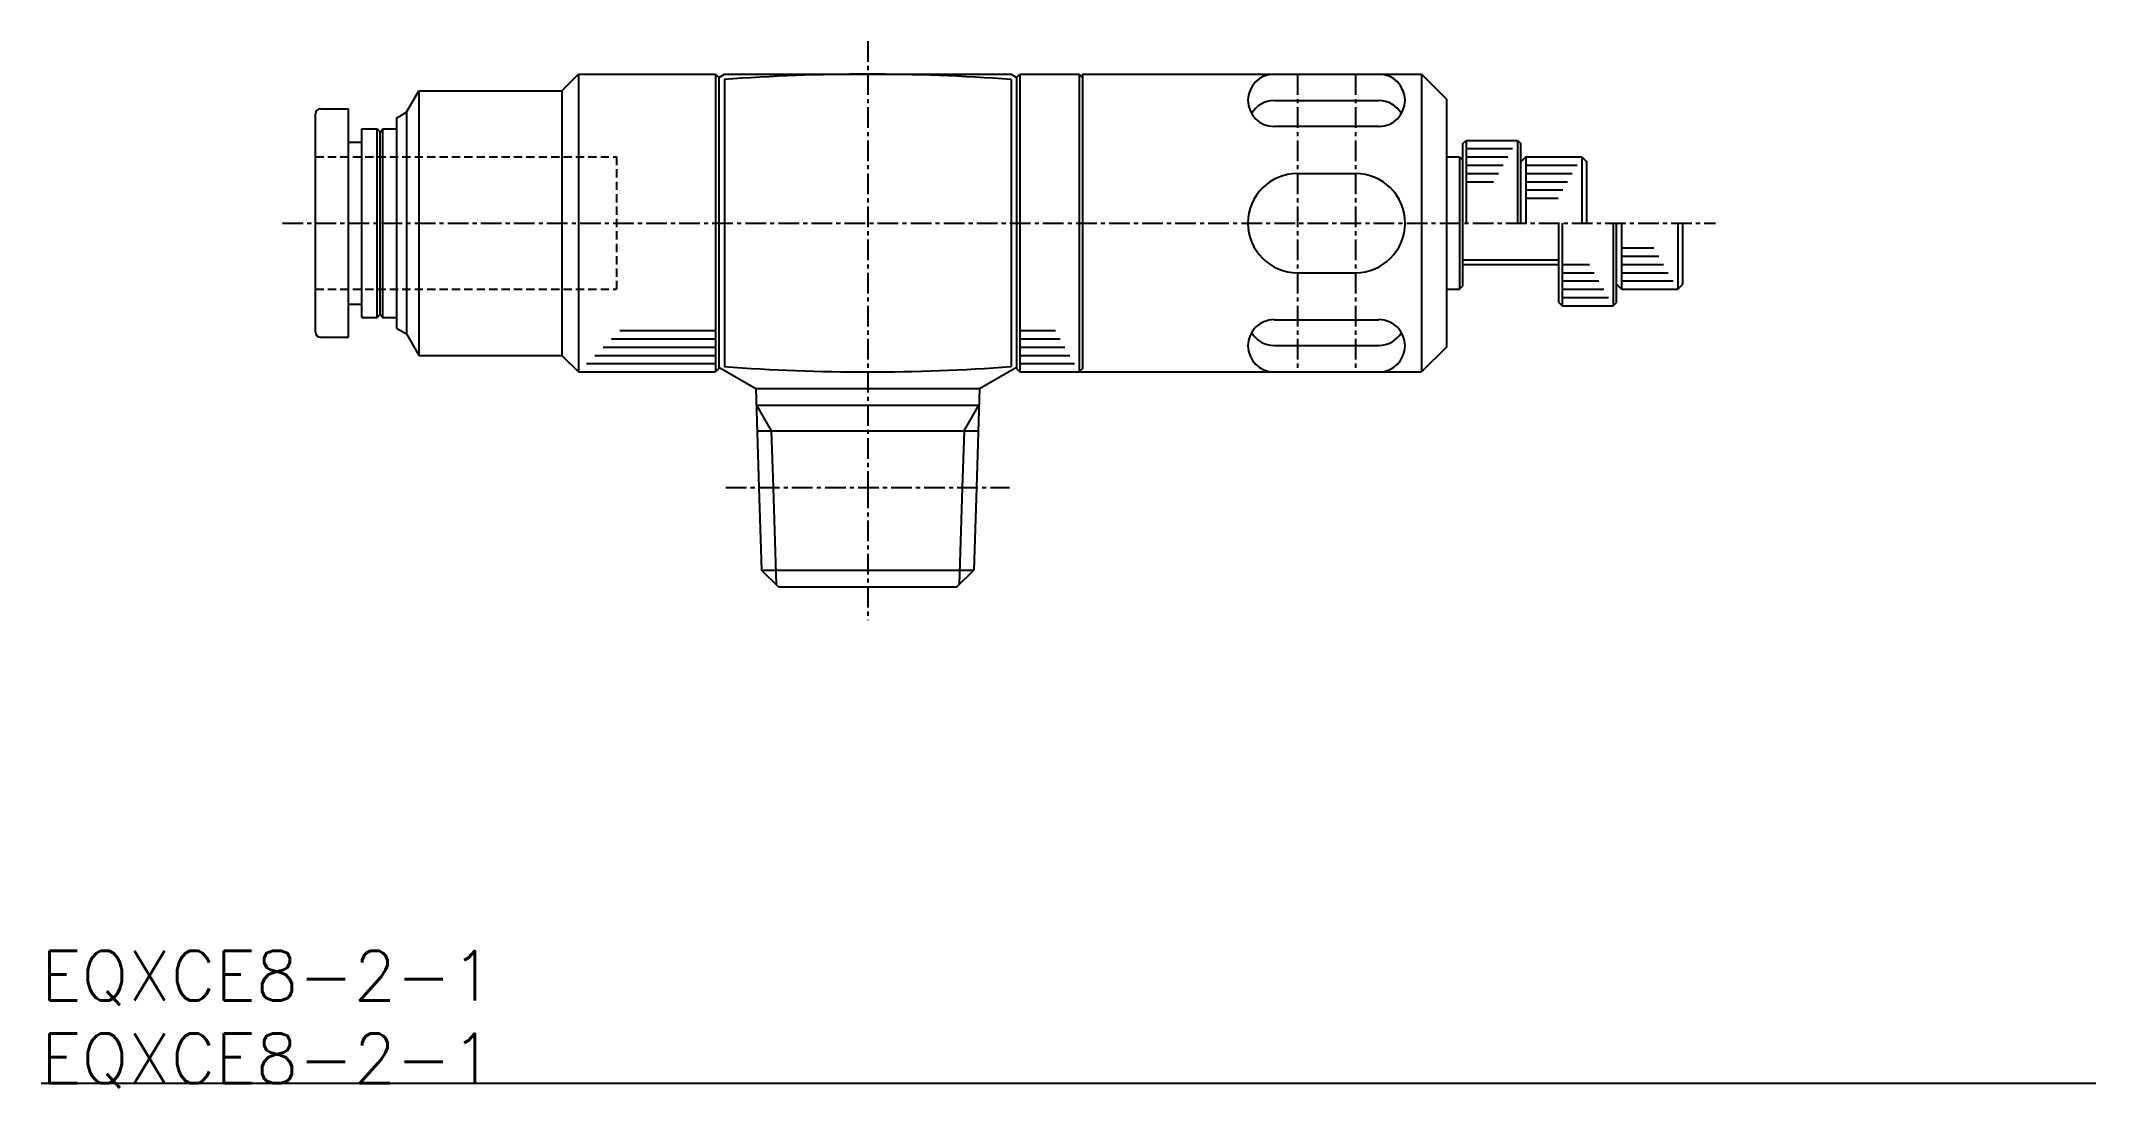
# Model space of a CAD drawing. Extents: x 0 to 124, y 0 to 63.
import ezdxf

# ---------------------------------------------------------------- set-up
doc = ezdxf.new("R2010")
doc.units = 0
doc.linetypes.add('CENTER', pattern=[2, 1.25, -0.25, 0.25, -0.25])
doc.linetypes.add('DASHED', pattern=[0.75, 0.5, -0.25])
doc.layers.get('0').update_dxf_attribs({"linetype": 'CONTINUOUS'})
doc.layers.add('CENTER', color=1, linetype='CENTER')
doc.styles.get("Standard").update_dxf_attribs({"font": 'txt.shx'})

# ---------------------------------------------------------------- blocks, each defined once
blk = doc.blocks.new('*U11')
at = {"color": 7, "linetype": 'CONTINUOUS'}
blk.add_text('EQXCE8-2-1', height=3, dxfattribs=at).set_placement((0, 0))
blk = doc.blocks.new('*U12')
at = {"color": 7, "linetype": 'CONTINUOUS'}
blk.add_text('EQXCE8-2-1', height=3, dxfattribs=at).set_placement((0, 5))

msp = doc.modelspace()

# ---------------------------------------------------------------- linework, layer by layer
at = {"color": 7, "linetype": 'CONTINUOUS'}
for p, q in [((31.5, 60), (32.5, 61)), ((32.5, 61), (32.5, 43)), ((32.5, 61), (40.8, 61)), ((40.8, 61), (40.8, 43)), ((40.8, 61), (41, 60.8)), ((41, 60.81), (41.33, 61)), ((41.33, 61), (58.67, 61)), ((58.67, 61), (59, 60.81)), ((59, 60.8), (59.2, 61)), ((59.2, 61), (59.2, 43)), ((59.2, 61), (62.8, 61)), ((62.8, 61), (62.8, 43)), ((62.8, 61), (63, 60.8)), ((63, 61), (63, 43.2)), ((63, 61), (83.5, 61)), ((83.5, 61), (85, 59.5)), ((83.5, 61), (83.5, 43)), ((22.1, 58.7), (22.85, 60)), ((22.85, 60), (22.85, 44)), ((22.85, 60), (31.5, 60)), ((31.5, 60), (31.5, 44)), ((41, 60.81), (41, 43.2)), ((41.33, 60.67), (41.33, 43.33)), ((58.67, 60.67), (58.67, 43.33)), ((59, 60.81), (59, 43.2)), ((16.6, 45.4), (16.6, 58.6)), ((16.9, 58.9), (18.6, 58.9)), ((18.6, 45.1), (18.6, 58.9)), ((21.5, 58.35), (22.1, 58.7)), ((22.1, 58.7), (22.1, 45.3)), ((74.58, 59.4), (80.92, 59.4)), ((85, 59.5), (85, 44.5)), ((19.4, 57.7), (20.32, 57.7)), ((19.4, 46.3), (19.4, 57.7)), ((20.32, 46.3), (20.32, 57.7)), ((20.32, 57.7), (20.5, 57.5)), ((20.5, 57.5), (20.68, 57.7)), ((20.5, 46.5), (20.5, 57.5)), ((20.68, 46.3), (20.68, 57.7)), ((20.68, 57.7), (21.5, 57.7)), ((21.5, 58.35), (21.5, 45.65)), ((74.58, 57.85), (80.92, 57.85)), ((18.6, 56.9), (19.4, 56.9)), ((85, 56), (85.8, 56)), ((85.8, 56), (86, 55.8)), ((85.8, 56), (85.8, 48)), ((86, 56.8), (86.2, 57)), ((86, 48.2), (86, 56.8)), ((86.2, 57), (89.3, 57)), ((86.2, 57), (86.2, 52)), ((86.2, 56.5), (89.01, 56.5)), ((86.2, 56), (88.72, 56)), ((89.3, 57), (89.5, 56.8)), ((89.3, 57), (89.3, 52)), ((89.5, 52), (89.5, 56.8)), ((89.8, 56), (89.5, 55.7)), ((89.8, 56), (93.2, 56)), ((89.8, 56), (89.8, 52)), ((93.2, 56), (93.5, 55.7)), ((93.2, 56), (93.2, 52)), ((76, 55), (79.5, 55)), ((86.2, 55.5), (88.43, 55.5)), ((86.2, 55), (88.15, 55)), ((89.8, 55.5), (92.91, 55.5)), ((89.8, 55), (92.62, 55)), ((93.5, 52), (93.5, 55.7)), ((86.2, 54.5), (87.86, 54.5)), ((89.8, 54.5), (92.33, 54.5)), ((89.8, 54), (92.05, 54)), ((89.8, 53.5), (91.76, 53.5)), ((91.8, 47.2), (91.8, 52)), ((92, 52), (92, 47)), ((95.1, 52), (95.1, 47)), ((95.3, 47.2), (95.3, 52)), ((95.6, 52), (95.6, 48)), ((99, 52), (99, 48)), ((99.3, 48.3), (99.3, 52)), ((86, 49.77), (91.8, 49.77)), ((95.6, 50.5), (97.56, 50.5)), ((95.6, 50), (97.85, 50)), ((76, 49), (79.5, 49)), ((86, 49.5), (91.8, 49.5)), ((92, 49.5), (93.66, 49.5)), ((92, 49), (93.95, 49)), ((92, 48.5), (94.23, 48.5)), ((95.6, 49.5), (98.13, 49.5)), ((95.6, 49), (98.42, 49)), ((95.6, 48.5), (98.71, 48.5)), ((85, 48), (85.8, 48)), ((85.8, 48), (86, 48.2)), ((92, 48), (94.52, 48)), ((92, 47.5), (94.81, 47.5)), ((95.6, 48), (95.3, 48.3)), ((95.6, 48), (99, 48)), ((99, 48), (99.3, 48.3)), ((18.6, 47.1), (19.4, 47.1)), ((19.4, 46.3), (20.32, 46.3)), ((20.5, 46.5), (20.32, 46.3)), ((20.5, 46.5), (20.68, 46.3)), ((20.68, 46.3), (21.5, 46.3)), ((74.58, 46.15), (80.92, 46.15)), ((91.8, 47.2), (92, 47)), ((92, 47), (95.1, 47)), ((95.1, 47), (95.3, 47.2)), ((16.9, 45.1), (18.6, 45.1)), ((21.5, 45.65), (22.1, 45.3)), ((22.1, 45.3), (22.85, 44)), ((34.5, 45), (40.8, 45)), ((35, 45.5), (40.8, 45.5)), ((59.2, 45.5), (61.36, 45.5)), ((59.2, 45), (61.65, 45)), ((22.85, 44), (31.5, 44)), ((31.5, 44), (32.5, 43)), ((33.5, 44), (40.8, 44)), ((34, 44.5), (40.8, 44.5)), ((59.2, 44.5), (61.93, 44.5)), ((59.2, 44), (62.22, 44)), ((74.58, 44.6), (80.92, 44.6)), ((85, 44.5), (83.5, 43)), ((32.5, 43), (40.8, 43)), ((33, 43.5), (40.8, 43.5)), ((41, 43.2), (40.8, 43)), ((41, 43.29), (43.23, 42)), ((56.77, 42), (59, 43.29)), ((59.2, 43), (59, 43.2)), ((59.2, 43.5), (62.51, 43.5)), ((59.2, 43), (62.8, 43)), ((63, 43.2), (62.8, 43)), ((62.8, 43), (83.5, 43)), ((43.23, 42), (43.42, 36.01)), ((43.27, 42), (56.73, 42)), ((56.77, 42), (56.58, 36.01)), ((43.27, 41), (56.73, 41)), ((43.27, 41), (44.17, 39.43)), ((55.83, 39.43), (56.73, 41)), ((43.31, 39.43), (56.69, 39.43)), ((44.17, 39.43), (44.28, 36.01)), ((55.83, 39.43), (55.72, 36.01)), ((43.42, 36.01), (43.58, 31.02)), ((44.28, 36.01), (44.46, 30.14)), ((55.72, 36.01), (55.54, 30.14)), ((56.58, 36.01), (56.42, 31.02)), ((44.6, 30), (43.58, 31.02)), ((43.58, 31.02), (56.42, 31.02)), ((44.6, 30), (55.4, 30)), ((55.4, 30), (56.42, 31.02)), ((0, 0), (124.29, 0))]:
    msp.add_line(p, q, dxfattribs=at)
at = {"color": 3, "linetype": 'DASHED'}
for p, q in [((16.6, 56), (34.8, 56)), ((34.8, 56), (34.8, 48)), ((16.6, 48), (34.8, 48))]:
    msp.add_line(p, q, dxfattribs=at)
at = {"color": 7, "linetype": 'CONTINUOUS'}
for centre, radius, start, end in [((50, -54.82), 115.82, 85.7045, 94.2955), ((74.58, 59.42), 1.58, 90, 270), ((80.92, 59.42), 1.58, 270, 90), ((16.9, 58.6), 0.3, 90, 180), ((74.58, 57.82), 1.58, 90, 149.49), ((80.92, 57.82), 1.58, 30.51, 90), ((76, 52), 3, 90, 270), ((79.5, 52), 3, 270, 90), ((74.58, 44.58), 1.58, 90, 270), ((80.92, 44.58), 1.58, 270, 90), ((16.9, 45.4), 0.3, 180, 270), ((74.58, 46.18), 1.58, 210.51, 270), ((80.92, 46.18), 1.58, 270, 329.49), ((50, 158.82), 115.82, 265.7045, 274.2955)]:
    msp.add_arc(centre, radius, start, end, dxfattribs=at)
at = {"layer": 'CENTER', "color": 1, "linetype": 'CENTER'}
for p, q in [((50, 63), (50, 36.01)), ((76, 61), (76, 43.2)), ((79.5, 61), (79.5, 43.2)), ((14.6, 52), (101.29, 52)), ((41.42, 36.01), (58.58, 36.01)), ((50, 36.01), (50, 28))]:
    msp.add_line(p, q, dxfattribs=at)

# ---------------------------------------------------------------- block references
at = {"color": 7, "linetype": 'CONTINUOUS'}
for name in ['*U12', '*U11']:
    msp.add_blockref(name, (0, 0), dxfattribs=at)

doc.saveas('drawing.dxf')
